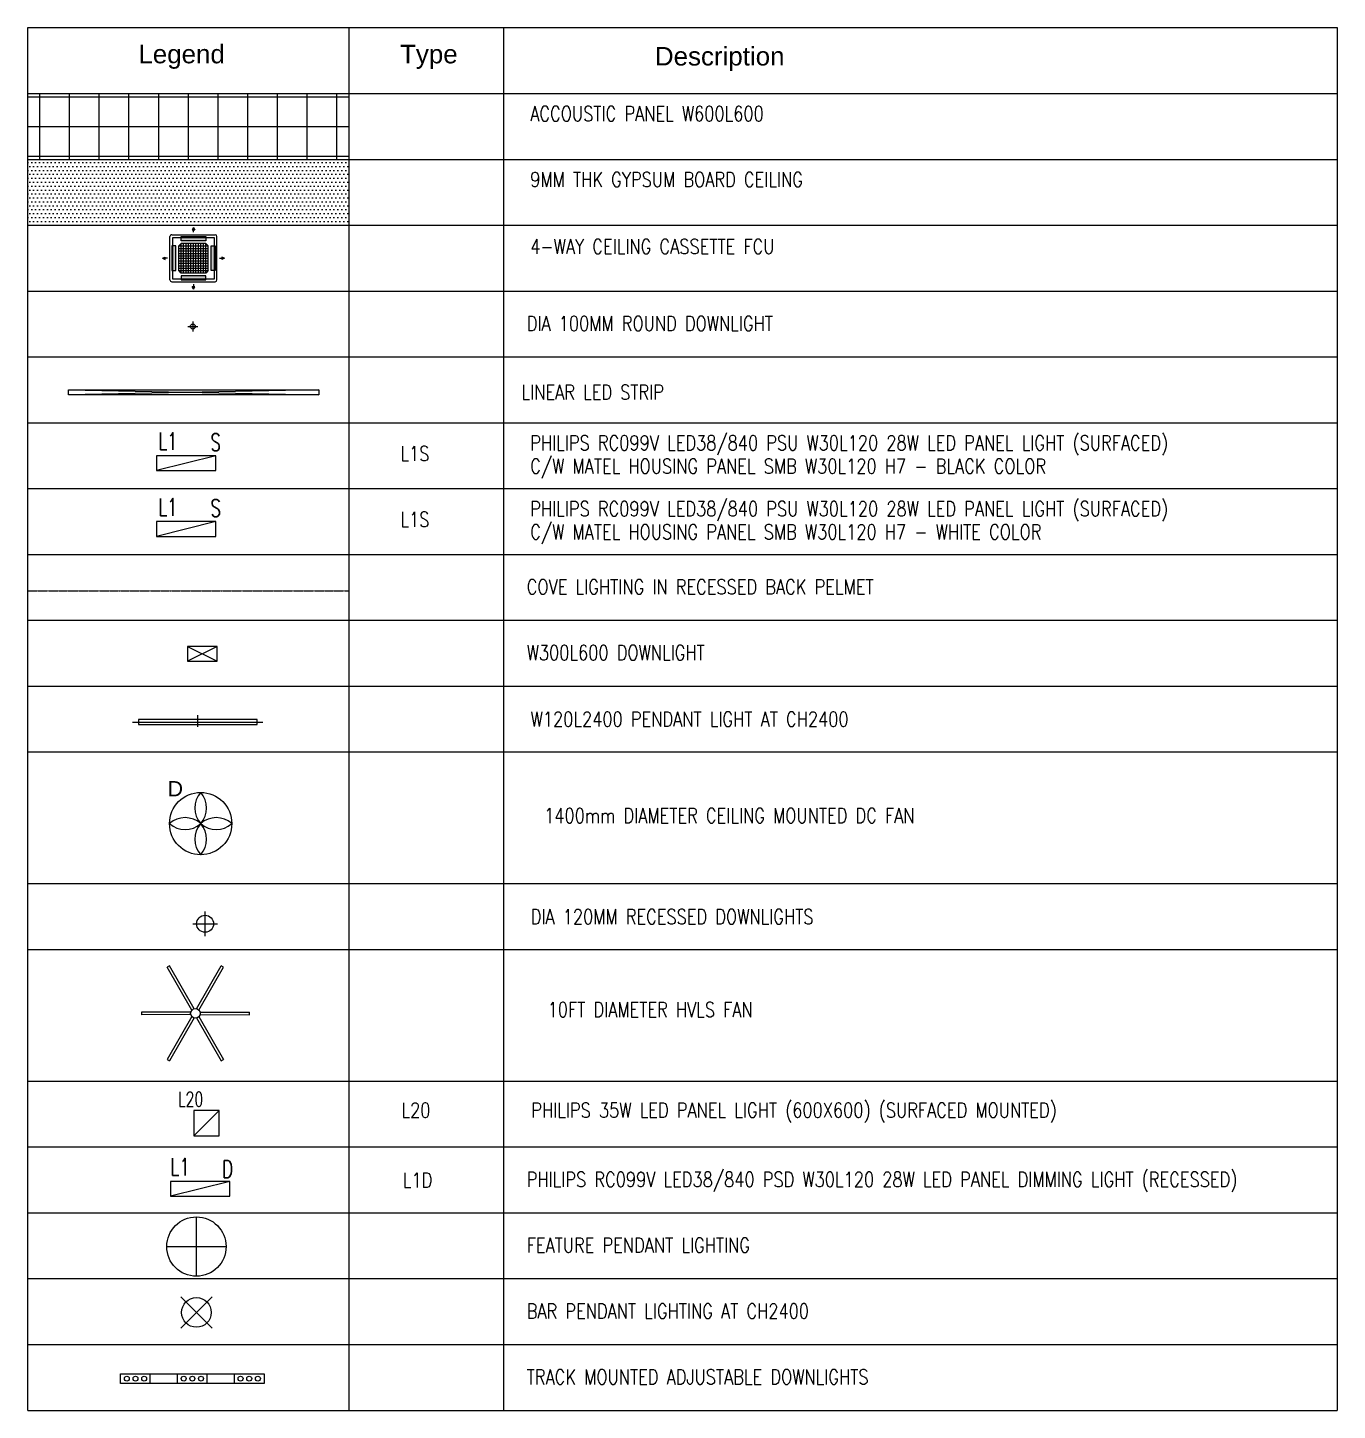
# Model space of a CAD drawing. Header units: millimetres. Extents: x -92759 to 184353, y -15225 to 86714.
# Drawn here: x 157872 to 184353, y 35762 to 63725 of the extents above; entities that cross this region are included whole.
import ezdxf

# ---------------------------------------------------------------- set-up
doc = ezdxf.new("R2010")
doc.units = ezdxf.units.MM
doc.linetypes.add('1st STOREY PLAN (LIGHTING)$0$DASH', pattern=[8.89, 6.35, -2.54])
for name, color, linetype in [('A-PATT-CONC', 8, 'Continuous'), ('E-FAN----E', 1, 'Continuous'), ('E-legend', 1, 'Continuous'), ('E-LIGHT----E', 1, 'Continuous'), ('M-ACMV_FCU', 5, 'Continuous'), ('RCP', 8, 'Continuous')]:
    doc.layers.add(name, color=color, linetype=linetype)
doc.styles.add('Arial', font='arial.ttf')
doc.styles.add('Simplex', font='simplex_.ttf', dxfattribs={"width": 0.7, "height": 450})
doc.styles.add('T3', font='simplex.shx', dxfattribs={"width": 0.7, "height": 300})
doc.styles.add('TEXT_Default', font='SIMPLEX.SHX', dxfattribs={"width": 0.8})

# ---------------------------------------------------------------- blocks, each defined once
blk = doc.blocks.new('A$Ca8a76259')
at = {"layer": 'M-ACMV_FCU', "lineweight": 0}
h = blk.add_hatch(color=256, dxfattribs=at)
h.dxf.hatch_style = 1
h.paths.add_polyline_path([(0, 625), (-25, 575), (25, 575)])
h = blk.add_hatch(color=256, dxfattribs=at)
h.dxf.hatch_style = 1
h.paths.add_polyline_path([(250, 356), (250, 439), (-250, 439), (-250, 356)])
h.paths.add_polyline_path([(356, -250), (439, -250), (439, 250), (356, 250)])
h.paths.add_polyline_path([(-356, 250), (-439, 250), (-439, -250), (-356, -250)])
h.paths.add_polyline_path([(-250, -356), (-250, -439), (250, -439), (250, -356)])
h = blk.add_hatch(color=256, dxfattribs=at)
h.dxf.hatch_style = 1
h.paths.add_polyline_path([(-625, 0), (-575, -25), (-575, 25)])
h = blk.add_hatch(color=256, dxfattribs=at)
h.dxf.hatch_style = 1
h.paths.add_polyline_path([(625, 0), (575, 25), (575, -25)])
h = blk.add_hatch(color=256, dxfattribs=at)
h.dxf.hatch_style = 1
h.paths.add_polyline_path([(0, -625), (25, -575), (-25, -575)])
for p, q in [((0, 625), (-25, 575)), ((-25, 575), (25, 575)), ((0, 625), (25, 575)), ((0, 525), (0, 575)), ((-475, 439), (-475, -439)), ((439, 475), (-439, 475)), ((-298.5, 250), (-250, 298.5)), ((-250, 298.5), (250, 298.5)), ((-250, 298.5), (-250, -298.5)), ((-200, 298.5), (-200, -298.5)), ((-150, 298.5), (-150, -298.5)), ((-100, 298.5), (-100, -298.5)), ((-50, 298.5), (-50, -298.5)), ((0, 298.5), (0, -298.5)), ((50, 298.5), (50, -298.5)), ((100, 298.5), (100, -298.5)), ((150, 298.5), (150, -298.5)), ((200, 298.5), (200, -298.5)), ((250, 298.5), (298.5, 250)), ((250, 298.5), (250, -298.5)), ((439, 475), (439, 475)), ((475, 439), (475, 439)), ((475, 439), (475, -439)), ((-625, 0), (-575, 25)), ((-625, 0), (-575, -25)), ((-575, -25), (-575, 25)), ((-525, 0), (-575, 0)), ((-298.5, 250), (-298.5, -250)), ((298.5, 250), (-298.5, 250)), ((298.5, 200), (-298.5, 200)), ((298.5, 150), (-298.5, 150)), ((298.5, 100), (-298.5, 100)), ((298.5, 50), (-298.5, 50)), ((298.5, 0), (-298.5, 0)), ((298.5, 250), (298.5, -250)), ((525, 0), (575, 0)), ((575, 25), (575, -25)), ((625, 0), (575, 25)), ((625, 0), (575, -25)), ((298.5, -50), (-298.5, -50)), ((298.5, -100), (-298.5, -100)), ((298.5, -150), (-298.5, -150)), ((298.5, -200), (-298.5, -200)), ((-250, -298.5), (-298.5, -250)), ((298.5, -250), (-298.5, -250)), ((250, -298.5), (298.5, -250)), ((439, -475), (-439, -475)), ((-250, -298.5), (250, -298.5)), ((0, -525), (0, -575)), ((25, -575), (-25, -575)), ((0, -625), (-25, -575)), ((0, -625), (25, -575))]:
    blk.add_line(p, q, dxfattribs=at)
for points in [[(420, 420), (420, -420), (-420, -420), (-420, 420)], [(-250, 356), (250, 356), (250, 439), (-250, 439)], [(-356, 250), (-356, -250), (-439, -250), (-439, 250)], [(356, 250), (356, -250), (439, -250), (439, 250)], [(-250, -356), (250, -356), (250, -439), (-250, -439)]]:
    blk.add_lwpolyline(points, close=True, dxfattribs=at)
for centre, start, end in [((-439, 439), 90, 180), ((439, 439), 0, 90), ((-439, -439), 180, 270), ((439, -439), 270, 0)]:
    blk.add_arc(centre, 36, start, end, dxfattribs=at)
blk = doc.blocks.new('*U3')
at = {"layer": 'E-FAN----E'}
for p, q in [((-48, -916), (-49, 916)), ((49, 916), (-49, 916)), ((48, -916), (49, 916))]:
    blk.add_line(p, q, dxfattribs=at)
blk = doc.blocks.new('*U4')
at = {"layer": 'E-FAN----E', "color": 0, "linetype": 'ByBlock', "lineweight": -2}
blk.add_blockref('*U3', (119154, -199399), dxfattribs=at)
for p, rotation in [((118215, -199941), 59.99999999999999), ((120093, -199941), 300.0000000000001), ((118215, -201025), 120), ((119154, -201568), 180), ((120093, -201025), 240)]:
    blk.add_blockref('*U3', p, dxfattribs=dict(at, rotation=rotation))
blk = doc.blocks.new('4m fan')
at = {"layer": 'E-FAN----E'}
blk.add_circle((0, 0), 175, dxfattribs=at)
at = {"layer": 'E-FAN----E', "color": 0, "rotation": 250.5837728645332}
blk.add_blockref('*U4', (228692, 45731), dxfattribs=at)
blk = doc.blocks.new('L20')
at = {"layer": 'E-LIGHT----E', "lineweight": 5}
blk.add_line((-300, -300), (300, 300), dxfattribs=at)
blk.add_lwpolyline([(-300, -300), (300, -300), (300, 300), (-300, 300)], close=True, dxfattribs=at)
at = {"layer": 'E-LIGHT----E', "lineweight": 5, "style": 'Simplex', "width": 0.7}
blk.add_text('L20', height=350, dxfattribs=at).set_placement((-674, 394))
blk = doc.blocks.new('L9')
at = {"layer": 'E-legend', "lineweight": 5}
for p, q in [((-209603, 119339), (-209603, 119839)), ((-209853, 119589), (-209353, 119589))]:
    blk.add_line(p, q, dxfattribs=at)
blk.add_circle((-209603, 119589), 172, dxfattribs=at)
blk = doc.blocks.new('acrylic diffuser 1')
at = {"layer": 'E-legend', "lineweight": 5}
for p, q in [((-210305, 114380), (-210305, 114080)), ((-209105, 114380), (-210305, 114380)), ((-209105, 114380), (-210305, 114080)), ((-209105, 114080), (-209105, 114380)), ((-210305, 114080), (-209105, 114080))]:
    blk.add_line(p, q, dxfattribs=at)
at = {"layer": 'E-legend', "lineweight": 5, "style": 'T3', "width": 0.7}
for s, p in [('L1', (-210301, 114497)), ('D', (-209256, 114453))]:
    blk.add_text(s, height=350, rotation=360, dxfattribs=at).set_placement(p)
blk = doc.blocks.new('acrylic diffuser 2')
at = {"layer": 'E-legend', "lineweight": 5}
for p, q in [((-210583, 129056), (-210583, 128756)), ((-209383, 129056), (-210583, 129056)), ((-209383, 129056), (-210583, 128756)), ((-209383, 128756), (-209383, 129056)), ((-210583, 128756), (-209383, 128756))]:
    blk.add_line(p, q, dxfattribs=at)
at = {"layer": 'E-legend', "lineweight": 5, "style": 'T3', "width": 0.7}
for s, p in [('L1', (-210547, 129173)), ('S', (-209494, 129152))]:
    blk.add_text(s, height=350, dxfattribs=at).set_placement(p)

msp = doc.modelspace()

# ---------------------------------------------------------------- hatches: boundary and pattern name
at = {"layer": 'A-PATT-CONC', "lineweight": 5}
h = msp.add_hatch(dxfattribs=at)
h.set_pattern_fill('ANSI37', color=256, scale=189, angle=45)
h.set_pattern_definition([(90, (161120.56, 61727.7), (-600.08, 0), []), (180, (161120.56, 61727.7), (-6e-14, -600.08), [])])
h.paths.add_polyline_path([(164369, 61062), (164369, 62393), (157872, 62393), (157872, 61062)])
h = msp.add_hatch(dxfattribs=at)
h.set_pattern_fill('DOTS', color=256, scale=50)
h.set_pattern_definition([(0, (850103.2, 540739.85), (39.6875, 79.375), [0, -79.375])])
h.paths.add_polyline_path([(157872, 61062), (157872, 59730), (164369, 59730), (164369, 61062)])

# ---------------------------------------------------------------- linework, layer by layer
at = {"lineweight": 5}
for p, q in [((161284, 38474), (161284, 39674)), ((160684, 39074), (161884, 39074)), ((161603, 37424), (160966, 38061)), ((160966, 37424), (161603, 38061)), ((160352, 36304), (160352, 36504)), ((160902, 36304), (160902, 36504)), ((161502, 36304), (161502, 36504)), ((162052, 36304), (162052, 36504))]:
    msp.add_line(p, q, dxfattribs=at)
msp.add_lwpolyline([(162652, 36304), (159752, 36304), (159752, 36504), (162652, 36504), (162652, 36304)], dxfattribs=at)
for centre, radius in [((161284, 39074), 600), ((161284, 37742), 300), ((159877, 36404), 50), ((160052, 36404), 50), ((160227, 36404), 50), ((161027, 36404), 50), ((161202, 36404), 50), ((161377, 36404), 50), ((162177, 36404), 50), ((162352, 36404), 50), ((162527, 36404), 50)]:
    msp.add_circle(centre, radius, dxfattribs=at)
at = {"layer": 'E-FAN----E', "color": 7, "lineweight": 5}
msp.add_circle((161370, 47628), 630, dxfattribs=at)
for centre, start, end in [((161721, 47943), 138.0283, 221.9717), ((161020, 47943), 318.0283, 41.9717), ((161056, 47278), 48.0283, 131.9717), ((161056, 47978), 228.0283, 311.9717), ((161721, 47313), 138.0283, 221.9717), ((161685, 47278), 48.0283, 131.9717), ((161020, 47313), 318.0283, 41.9717), ((161685, 47978), 228.0283, 311.9717)]:
    msp.add_arc(centre, 471, start, end, dxfattribs=at)
at = {"layer": 'E-legend', "color": 7, "linetype": 'ByBlock', "lineweight": 5}
for p, q in [((157872, 63725), (184353, 63725)), ((157872, 35762), (157872, 63725)), ((164369, 63725), (164369, 35762)), ((167494, 63725), (167494, 35762)), ((184353, 63725), (184353, 35762)), ((157872, 62393), (184353, 62393)), ((157872, 61062), (184353, 61062)), ((157872, 59730), (184353, 59730)), ((157872, 58399), (184353, 58399)), ((157872, 57067), (184353, 57067)), ((157872, 55736), (184353, 55736)), ((157872, 54404), (184353, 54404)), ((157872, 53073), (184353, 53073)), ((157872, 51741), (184353, 51741)), ((157872, 50409), (184353, 50409)), ((157872, 49078), (184353, 49078)), ((157872, 46415), (184353, 46415)), ((157872, 45083), (184353, 45083)), ((157872, 42420), (184353, 42420)), ((157872, 41089), (184353, 41089)), ((157872, 39757), (184353, 39757)), ((157872, 38426), (184353, 38426)), ((157872, 37094), (184353, 37094)), ((157872, 35762), (184353, 35762))]:
    msp.add_line(p, q, dxfattribs=at)
at = {"layer": 'E-legend', "color": 200, "lineweight": 5}
for p, q in [((160479, 53737), (160479, 53437)), ((161679, 53737), (160479, 53737)), ((161679, 53737), (160479, 53437)), ((161679, 53437), (161679, 53737)), ((160479, 53437), (161679, 53437))]:
    msp.add_line(p, q, dxfattribs=at)
at = {"layer": 'E-LIGHT----E', "color": 7, "lineweight": 5}
for p, q in [((161111, 57680), (161311, 57680)), ((161211, 57780), (161211, 57580)), ((158696, 56398), (163759, 56298)), ((163759, 56398), (158696, 56298)), ((161105, 51210), (161705, 50910)), ((161705, 51210), (161105, 50910)), ((161310, 49582), (161310, 49822)), ((159990, 49682), (162630, 49682))]:
    msp.add_line(p, q, dxfattribs=at)
at = {"layer": 'E-LIGHT----E', "color": 30, "linetype": '1st STOREY PLAN (LIGHTING)$0$DASH', "lineweight": 5}
msp.add_line((157872, 52334), (164369, 52334), dxfattribs=at)
at = {"layer": 'E-LIGHT----E', "color": 7, "lineweight": 5}
for points in [[(158696, 56398), (163759, 56398), (163759, 56298), (158696, 56298)], [(160110, 49632), (162510, 49632), (162510, 49732), (160110, 49732)]]:
    msp.add_lwpolyline(points, close=True, dxfattribs=at)
msp.add_lwpolyline([(161705, 51210), (161105, 51210), (161105, 50910), (161705, 50910), (161705, 51210)], dxfattribs=at)
msp.add_circle((161211, 57680), 50, dxfattribs=at)

# ---------------------------------------------------------------- block references
at = {"layer": 'E-FAN----E', "color": 9, "linetype": 'Continuous', "lineweight": 5, "xscale": 0.5459572193301683, "yscale": 0.5459572193301683, "zscale": 0.5459572193301683, "rotation": 319.4181667568332}
msp.add_blockref('4m fan', (161263, 43791), dxfattribs=at)
at = {"layer": 'E-LIGHT----E', "color": 0, "lineweight": 5, "xscale": 0.8515537134539535, "yscale": 0.8515537134539535, "zscale": 0.8515537134539535}
msp.add_blockref('L20', (161486, 41569), dxfattribs=at)
at = {"layer": 'M-ACMV_FCU', "lineweight": 5, "rotation": 180}
msp.add_blockref('A$Ca8a76259', (161224, 59061), dxfattribs=at)
at = {"layer": 'RCP'}
for name in ['acrylic diffuser 2', 'L9', 'acrylic diffuser 1']:
    msp.add_blockref(name, (371062, -73987), dxfattribs=at)

# ---------------------------------------------------------------- texts
at = {"layer": 'E-FAN----E', "color": 7, "lineweight": 5, "style": 'Arial'}
msp.add_text('D', height=308, dxfattribs=at).set_placement((160703, 48180))
at = {"layer": 'E-legend', "color": 7, "linetype": 'ByBlock', "lineweight": 5, "style": 'Arial'}
for s, p in [('Legend', (160111, 63004)), ('Type', (165402, 63003)), ('Description', (170555, 62960))]:
    msp.add_text(s, height=375, dxfattribs=at).set_placement(p)
at = {"layer": 'E-legend', "color": 0, "linetype": 'ByBlock', "lineweight": 5, "style": 'TEXT_Default', "width": 0.8}
for s, p in [('ACCOUSTIC PANEL W600L600 ', (168034, 61835)), ('9MM THK GYPSUM BOARD CEILING ', (168034, 60504)), ('4-WAY CEILING CASSETTE FCU ', (168034, 59150)), ('DIA 100MM ROUND DOWNLIGHT', (167962, 57593)), ('LINEAR LED STRIP', (167857, 56202)), ('PHILIPS RC099V LED38/840 PSU W30L120 28W LED PANEL LIGHT (SURFACED) ', (168034, 55177)), ('C/W MATEL HOUSING PANEL SMB W30L120 H7 - BLACK COLOR', (168034, 54708)), ('PHILIPS RC099V LED38/840 PSU W30L120 28W LED PANEL LIGHT (SURFACED) ', (168034, 53846)), ('C/W MATEL HOUSING PANEL SMB W30L120 H7 - WHITE COLOR', (168034, 53377)), ('COVE LIGHTING IN RECESSED BACK PELMET', (167962, 52267)), ('W300L600 DOWNLIGHT', (167962, 50936)), ('W120L2400 PENDANT LIGHT AT CH2400', (168042, 49591)), ('DIA 120MM RECESSED DOWNLIGHTS', (168042, 45596)), ('PHILIPS 35W LED PANEL LIGHT (600X600) (SURFACED MOUNTED)', (168055, 41683)), ('PHILIPS RC099V LED38/840 PSD W30L120 28W LED PANEL DIMMING LIGHT (RECESSED) ', (167962, 40283)), ('FEATURE PENDANT LIGHTING ', (167962, 38952)), ('BAR PENDANT LIGHTING AT CH2400', (167962, 37620)), ('TRACK MOUNTED ADJUSTABLE DOWNLIGHTS', (167962, 36288))]:
    msp.add_text(s, height=300, dxfattribs=at).set_placement(p)
at = {"layer": 'E-legend', "color": 7, "linetype": 'ByBlock', "lineweight": 5, "style": 'TEXT_Default', "width": 0.8}
for s, p in [('L1S', (165407, 54963)), ('L1S', (165407, 53631)), ('1400mm DIAMETER CEILING MOUNTED DC FAN ', (168315, 47640)), ('10FT DIAMETER HVLS FAN', (168386, 43717)), ('L20', (165429, 41683)), ('L1D', (165457, 40269))]:
    msp.add_text(s, height=300, dxfattribs=at).set_placement(p)
at = {"layer": 'E-legend', "color": 200, "lineweight": 5, "style": 'T3', "width": 0.7}
for s, p in [('L1', (160515, 53855)), ('S', (161569, 53834))]:
    msp.add_text(s, height=350, dxfattribs=at).set_placement(p)

doc.saveas('drawing.dxf')
